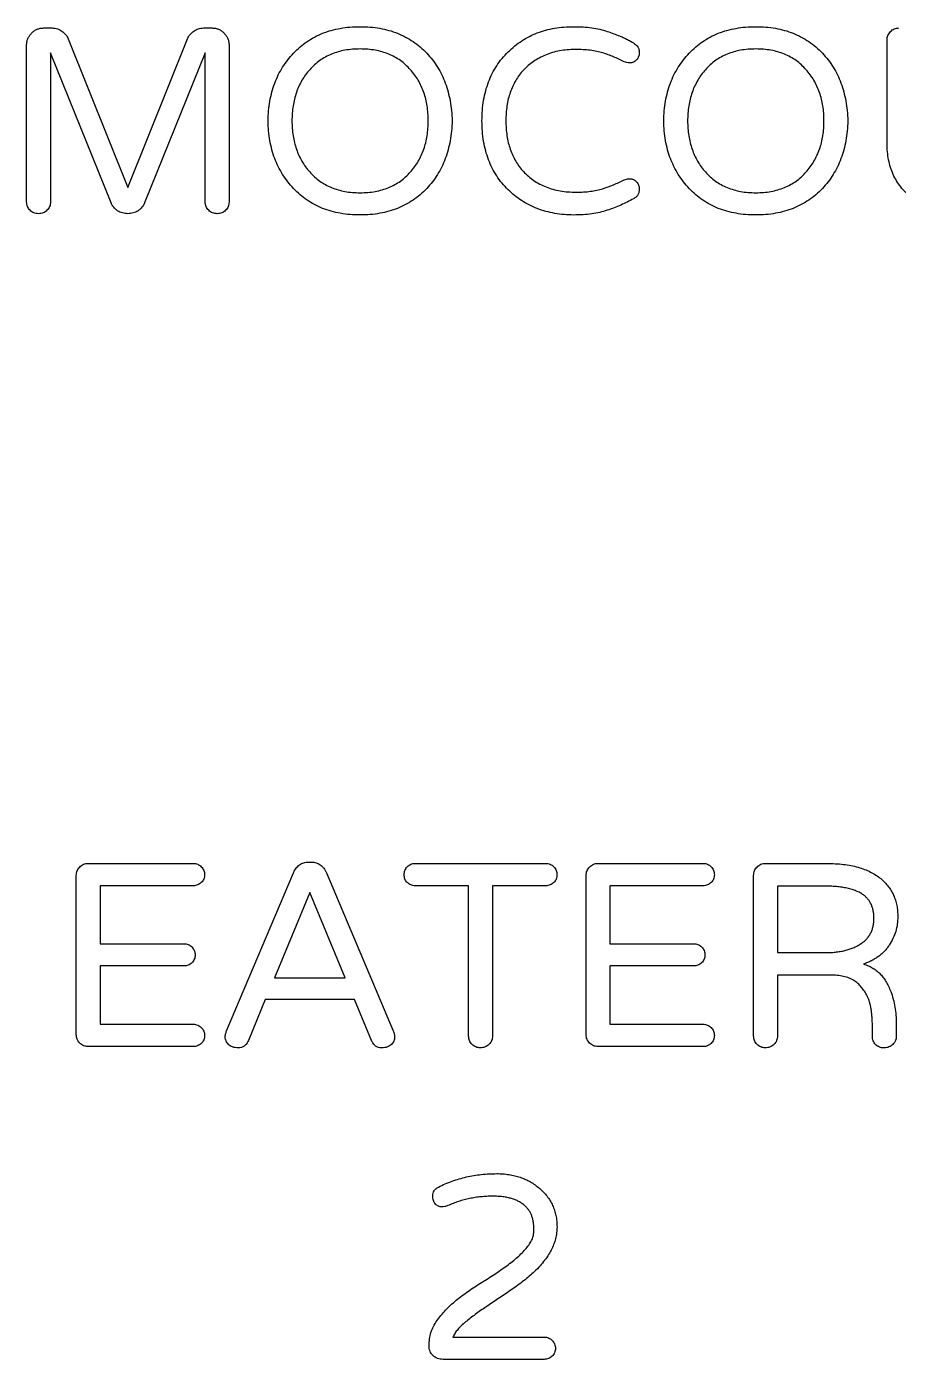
# Model space of a CAD drawing. Header units: millimetres. Extents: x 382 to 1372, y 275 to 1321.
# Drawn here: x 571 to 738.3, y 816.4 to 1072.1 of the extents above; entities that cross this region are included whole.
import ezdxf

# ---------------------------------------------------------------- set-up
doc = ezdxf.new("R2010")
doc.units = ezdxf.units.MM
doc.header["$LTSCALE"] = 5
doc.linetypes.add('SLD-Continue', pattern=[0])

msp = doc.modelspace()

# ---------------------------------------------------------------- linework, layer by layer
at = {"color": 7, "linetype": 'SLD-Continue', "lineweight": 25}
for p, q in [((574.31, 1071.81), (575.97, 1071.81)), ((604.95, 1071.81), (606.61, 1071.81)), ((579.03, 1069.7), (590.45, 1041.22)), ((590.45, 1041.22), (601.88, 1069.7)), ((736.17, 1049.62), (736.17, 1069.49)), ((571.03, 1038.45), (571.03, 1068.49)), ((575.61, 1067.03), (575.61, 1038.45)), ((587.24, 1038.3), (575.61, 1067.03)), ((605.3, 1067.03), (593.68, 1038.3)), ((605.3, 1038.45), (605.3, 1067.03)), ((609.88, 1068.49), (609.88, 1038.45)), ((582.84, 911.56), (603.01, 911.56)), ((625.15, 911.81), (625.65, 911.81)), ((645.6, 911.56), (670.65, 911.56)), ((680.67, 911.56), (700.84, 911.56)), ((712.82, 911.56), (724.54, 911.56)), ((580.57, 878.7), (580.57, 909.25)), ((609.4, 879.46), (622.23, 909.75)), ((628.57, 909.75), (641.4, 879.46)), ((678.4, 878.7), (678.4, 909.25)), ((710.55, 878.45), (710.55, 909.25)), ((585.15, 907.28), (585.15, 896.17)), ((603.01, 907.28), (585.15, 907.28)), ((625.4, 905.97), (618.61, 889.62)), ((632.19, 889.62), (625.4, 905.97)), ((655.86, 907.28), (645.6, 907.28)), ((655.86, 878.45), (655.86, 907.28)), ((660.44, 907.28), (660.44, 878.45)), ((670.65, 907.28), (660.44, 907.28)), ((682.98, 907.28), (682.98, 896.17)), ((700.84, 907.28), (682.98, 907.28)), ((715.13, 907.23), (715.13, 894.45)), ((723.98, 907.23), (715.13, 907.23)), ((585.15, 896.17), (601.2, 896.17)), ((682.98, 896.17), (699.03, 896.17)), ((715.13, 894.45), (724.24, 894.45)), ((585.15, 891.89), (585.15, 880.72)), ((601.2, 891.89), (585.15, 891.89)), ((618.61, 889.62), (632.19, 889.62)), ((682.98, 891.89), (682.98, 880.72)), ((699.03, 891.89), (682.98, 891.89)), ((715.13, 890.13), (715.13, 878.45)), ((725.54, 890.13), (715.13, 890.13)), ((616.84, 885.44), (613.58, 877.6)), ((633.95, 885.44), (616.84, 885.44)), ((637.23, 877.6), (633.95, 885.44)), ((585.15, 880.72), (603.01, 880.72)), ((682.98, 880.72), (700.84, 880.72)), ((733.35, 878.45), (733.35, 879.96)), ((737.92, 880.76), (737.92, 878.45)), ((603.01, 876.44), (582.84, 876.44)), ((700.84, 876.44), (680.67, 876.44)), ((652.84, 820.72), (670.36, 820.72)), ((670.36, 816.44), (650.94, 816.44))]:
    msp.add_line(p, q, dxfattribs=at)
for points, knots in [([(571.03, 1068.49), (571.04, 1068.71), (571.06, 1069.14), (571.25, 1069.76), (571.56, 1070.34), (571.97, 1070.84), (572.47, 1071.27), (573.04, 1071.58), (573.66, 1071.78), (574.09, 1071.8), (574.31, 1071.81)], [0, 0, 0, 0, 0.127022, 0.25023, 0.372867, 0.499772, 0.6274, 0.750704, 0.872978, 1, 1, 1, 1]), ([(575.97, 1071.81), (576.13, 1071.8), (576.46, 1071.79), (576.94, 1071.67), (577.39, 1071.48), (577.81, 1071.21), (578.19, 1070.9), (578.53, 1070.54), (578.82, 1070.14), (578.96, 1069.84), (579.03, 1069.7)], [0, 0, 0, 0, 0.12631, 0.248518, 0.373063, 0.499522, 0.627129, 0.751632, 0.876534, 1, 1, 1, 1]), ([(601.88, 1069.7), (601.95, 1069.84), (602.1, 1070.14), (602.38, 1070.54), (602.72, 1070.89), (603.1, 1071.22), (603.53, 1071.47), (603.98, 1071.67), (604.46, 1071.79), (604.78, 1071.8), (604.95, 1071.81)], [0, 0, 0, 0, 0.123487, 0.248412, 0.372938, 0.500568, 0.628627, 0.751487, 0.875516, 1, 1, 1, 1]), ([(606.61, 1071.81), (606.83, 1071.8), (607.26, 1071.78), (607.87, 1071.58), (608.44, 1071.27), (608.93, 1070.84), (609.36, 1070.34), (609.66, 1069.76), (609.85, 1069.14), (609.87, 1068.71), (609.88, 1068.49)], [0, 0, 0, 0, 0.127066, 0.249381, 0.371494, 0.499165, 0.627006, 0.749685, 0.872934, 1, 1, 1, 1]), ([(622.26, 1066.98), (622.66, 1067.39), (623.46, 1068.2), (624.83, 1069.22), (626.28, 1070.11), (627.84, 1070.83), (629.49, 1071.39), (631.25, 1071.77), (633.11, 1072.02), (634.38, 1072.05), (635.03, 1072.06)], [0, 0, 0, 0, 0.1218322, 0.2414401, 0.360492, 0.4812702, 0.6038758, 0.7303706, 0.8620767, 1, 1, 1, 1]), ([(635.03, 1072.06), (635.68, 1072.05), (636.94, 1072.02), (638.79, 1071.77), (640.55, 1071.39), (642.2, 1070.83), (643.76, 1070.11), (645.22, 1069.23), (646.59, 1068.2), (647.4, 1067.39), (647.81, 1066.98)], [0, 0, 0, 0, 0.136888, 0.268077, 0.394565, 0.517163, 0.637935, 0.75742, 0.87743, 1, 1, 1, 1]), ([(663.45, 1067.23), (663.86, 1067.62), (664.68, 1068.39), (666.05, 1069.37), (667.5, 1070.21), (669.04, 1070.88), (670.66, 1071.42), (672.37, 1071.79), (674.17, 1072.03), (675.4, 1072.05), (676.03, 1072.06)], [0, 0, 0, 0, 0.122918, 0.243803, 0.363976, 0.484779, 0.607698, 0.73378, 0.864195, 1, 1, 1, 1]), ([(676.03, 1072.06), (676.63, 1072.05), (677.78, 1072.03), (679.46, 1071.86), (681.01, 1071.59), (682.41, 1071.18), (683.66, 1070.73), (684.77, 1070.31), (685.73, 1069.91), (686.53, 1069.5), (687.18, 1069.13), (687.68, 1068.8), (688.06, 1068.52), (688.36, 1068.16), (688.57, 1067.65), (688.62, 1067.11), (688.58, 1066.65), (688.48, 1066.3), (688.31, 1065.98), (688.08, 1065.69), (687.81, 1065.43), (687.5, 1065.26), (687.17, 1065.14), (686.72, 1065.11), (686.21, 1065.14), (685.85, 1065.26), (685.69, 1065.32)], [0, 0, 0, 0, 0.097727, 0.18874, 0.273981, 0.353341, 0.426255, 0.491101, 0.547439, 0.59572, 0.636283, 0.669077, 0.694398, 0.712929, 0.744811, 0.781407, 0.800884, 0.819787, 0.839421, 0.859988, 0.880418, 0.899204, 0.917962, 0.937046, 0.97235, 1, 1, 1, 1]), ([(698.19, 1066.98), (698.6, 1067.39), (699.4, 1068.2), (700.76, 1069.22), (702.21, 1070.11), (703.77, 1070.83), (705.43, 1071.39), (707.19, 1071.77), (709.04, 1072.02), (710.31, 1072.05), (710.97, 1072.06)], [0, 0, 0, 0, 0.1218322, 0.2414401, 0.360492, 0.4812702, 0.6038758, 0.7303706, 0.8620767, 1, 1, 1, 1]), ([(710.97, 1072.06), (711.61, 1072.05), (712.88, 1072.02), (714.73, 1071.77), (716.48, 1071.39), (718.14, 1070.83), (719.69, 1070.11), (721.15, 1069.23), (722.52, 1068.2), (723.34, 1067.39), (723.75, 1066.98)], [0, 0, 0, 0, 0.136888, 0.268077, 0.394565, 0.517163, 0.637935, 0.75742, 0.87743, 1, 1, 1, 1]), ([(736.17, 1069.49), (736.17, 1069.65), (736.19, 1069.95), (736.32, 1070.39), (736.53, 1070.79), (736.81, 1071.14), (737.15, 1071.44), (737.54, 1071.66), (737.97, 1071.78), (738.28, 1071.8), (738.43, 1071.81)], [0, 0, 0, 0, 0.129974, 0.252182, 0.375174, 0.501802, 0.629443, 0.749831, 0.872039, 1, 1, 1, 1]), ([(617.37, 1054), (617.4, 1054.65), (617.44, 1055.92), (617.68, 1057.78), (618.08, 1059.54), (618.62, 1061.22), (619.3, 1062.81), (620.14, 1064.3), (621.11, 1065.71), (621.87, 1066.56), (622.26, 1066.98)], [0, 0, 0, 0, 0.136932, 0.268111, 0.395099, 0.518353, 0.639468, 0.759154, 0.879067, 1, 1, 1, 1]), ([(635.03, 1067.78), (634.53, 1067.77), (633.56, 1067.74), (632.14, 1067.56), (630.8, 1067.25), (629.55, 1066.82), (628.37, 1066.26), (627.28, 1065.57), (626.27, 1064.76), (625.67, 1064.13), (625.37, 1063.81)], [0, 0, 0, 0, 0.138558, 0.270637, 0.397572, 0.519718, 0.640225, 0.759184, 0.878245, 1, 1, 1, 1]), ([(644.69, 1063.81), (644.39, 1064.13), (643.8, 1064.76), (642.78, 1065.57), (641.69, 1066.26), (640.52, 1066.82), (639.26, 1067.25), (637.92, 1067.56), (636.5, 1067.74), (635.53, 1067.77), (635.03, 1067.78)], [0, 0, 0, 0, 0.121271, 0.240847, 0.359797, 0.479686, 0.60246, 0.729384, 0.861454, 1, 1, 1, 1]), ([(647.81, 1066.98), (648.19, 1066.56), (648.93, 1065.71), (649.9, 1064.32), (650.72, 1062.83), (651.4, 1061.24), (651.94, 1059.56), (652.34, 1057.79), (652.61, 1055.93), (652.66, 1054.65), (652.69, 1054)], [0, 0, 0, 0, 0.119707, 0.238354, 0.357951, 0.478556, 0.602463, 0.729736, 0.862314, 1, 1, 1, 1]), ([(658.42, 1054), (658.43, 1054.67), (658.46, 1055.99), (658.7, 1057.92), (659.09, 1059.74), (659.65, 1061.46), (660.35, 1063.07), (661.22, 1064.57), (662.24, 1065.98), (663.04, 1066.81), (663.45, 1067.23)], [0, 0, 0, 0, 0.139156, 0.272166, 0.399603, 0.522661, 0.642919, 0.761909, 0.880356, 1, 1, 1, 1]), ([(685.69, 1065.32), (685.35, 1065.49), (684.68, 1065.83), (683.66, 1066.28), (682.62, 1066.69), (681.55, 1067.05), (680.41, 1067.33), (679.15, 1067.55), (677.77, 1067.65), (676.29, 1067.7), (674.79, 1067.64), (673.32, 1067.45), (671.93, 1067.11), (670.62, 1066.65), (669.4, 1066.08), (668.29, 1065.39), (667.26, 1064.61), (666.66, 1064.01), (666.37, 1063.71)], [0, 0, 0, 0, 0.054306, 0.108349, 0.161638, 0.215088, 0.270681, 0.331376, 0.398101, 0.47057, 0.544475, 0.615099, 0.683509, 0.750246, 0.814896, 0.877735, 0.93912, 1, 1, 1, 1]), ([(693.31, 1054), (693.33, 1054.65), (693.38, 1055.92), (693.62, 1057.78), (694.01, 1059.54), (694.55, 1061.22), (695.23, 1062.81), (696.07, 1064.3), (697.04, 1065.71), (697.81, 1066.56), (698.19, 1066.98)], [0, 0, 0, 0, 0.136932, 0.268111, 0.395099, 0.518353, 0.639468, 0.759154, 0.879067, 1, 1, 1, 1]), ([(710.97, 1067.78), (710.47, 1067.77), (709.49, 1067.74), (708.07, 1067.56), (706.74, 1067.25), (705.48, 1066.82), (704.3, 1066.26), (703.21, 1065.57), (702.2, 1064.76), (701.61, 1064.13), (701.31, 1063.81)], [0, 0, 0, 0, 0.138558, 0.270637, 0.397572, 0.519718, 0.640225, 0.759184, 0.878245, 1, 1, 1, 1]), ([(720.62, 1063.81), (720.33, 1064.13), (719.73, 1064.76), (718.72, 1065.57), (717.63, 1066.26), (716.45, 1066.82), (715.19, 1067.25), (713.86, 1067.56), (712.44, 1067.74), (711.46, 1067.77), (710.97, 1067.78)], [0, 0, 0, 0, 0.121271, 0.240847, 0.359797, 0.479686, 0.60246, 0.729384, 0.861454, 1, 1, 1, 1]), ([(723.75, 1066.98), (724.12, 1066.56), (724.87, 1065.71), (725.83, 1064.32), (726.66, 1062.83), (727.34, 1061.24), (727.87, 1059.56), (728.27, 1057.79), (728.54, 1055.93), (728.6, 1054.65), (728.62, 1054)], [0, 0, 0, 0, 0.119707, 0.238354, 0.357951, 0.478556, 0.602463, 0.729736, 0.862314, 1, 1, 1, 1]), ([(625.37, 1063.81), (625.1, 1063.48), (624.55, 1062.84), (623.85, 1061.78), (623.27, 1060.64), (622.78, 1059.44), (622.41, 1058.18), (622.14, 1056.84), (621.98, 1055.44), (621.96, 1054.49), (621.95, 1054)], [0, 0, 0, 0, 0.11974, 0.238784, 0.358189, 0.478571, 0.602889, 0.730027, 0.862321, 1, 1, 1, 1]), ([(648.11, 1054), (648.1, 1054.49), (648.08, 1055.44), (647.92, 1056.84), (647.65, 1058.18), (647.29, 1059.45), (646.79, 1060.64), (646.21, 1061.78), (645.51, 1062.84), (644.96, 1063.48), (644.69, 1063.81)], [0, 0, 0, 0, 0.13767, 0.269956, 0.397085, 0.521201, 0.641834, 0.761231, 0.880267, 1, 1, 1, 1]), ([(666.37, 1063.71), (666.09, 1063.4), (665.55, 1062.77), (664.87, 1061.74), (664.29, 1060.62), (663.82, 1059.44), (663.45, 1058.19), (663.19, 1056.85), (663.02, 1055.45), (663.01, 1054.49), (663, 1054)], [0, 0, 0, 0, 0.117845, 0.23503, 0.353488, 0.473553, 0.597611, 0.725905, 0.860231, 1, 1, 1, 1]), ([(701.31, 1063.81), (701.03, 1063.48), (700.49, 1062.84), (699.79, 1061.78), (699.21, 1060.64), (698.72, 1059.44), (698.34, 1058.18), (698.07, 1056.84), (697.91, 1055.44), (697.89, 1054.49), (697.88, 1054)], [0, 0, 0, 0, 0.11974, 0.238784, 0.358189, 0.478571, 0.602889, 0.730027, 0.862321, 1, 1, 1, 1]), ([(724.05, 1054), (724.04, 1054.49), (724.02, 1055.44), (723.86, 1056.84), (723.58, 1058.18), (723.22, 1059.45), (722.72, 1060.64), (722.15, 1061.78), (721.44, 1062.84), (720.9, 1063.48), (720.62, 1063.81)], [0, 0, 0, 0, 0.13767, 0.269956, 0.397085, 0.521201, 0.641834, 0.761231, 0.880267, 1, 1, 1, 1]), ([(622.26, 1041.02), (621.87, 1041.45), (621.11, 1042.3), (620.14, 1043.71), (619.3, 1045.2), (618.61, 1046.78), (618.08, 1048.45), (617.68, 1050.22), (617.44, 1052.08), (617.4, 1053.35), (617.37, 1054)], [0, 0, 0, 0, 0.12099, 0.24096, 0.360701, 0.481404, 0.604715, 0.731763, 0.863004, 1, 1, 1, 1]), ([(621.95, 1054), (621.96, 1053.51), (621.98, 1052.55), (622.14, 1051.15), (622.41, 1049.82), (622.79, 1048.56), (623.27, 1047.36), (623.86, 1046.23), (624.55, 1045.16), (625.1, 1044.51), (625.37, 1044.19)], [0, 0, 0, 0, 0.137688, 0.269311, 0.397128, 0.520798, 0.641824, 0.760629, 0.880252, 1, 1, 1, 1]), ([(644.69, 1044.19), (644.96, 1044.51), (645.51, 1045.16), (646.21, 1046.23), (646.79, 1047.36), (647.28, 1048.55), (647.65, 1049.82), (647.92, 1051.15), (648.08, 1052.55), (648.1, 1053.51), (648.11, 1054)], [0, 0, 0, 0, 0.119741, 0.239356, 0.358154, 0.479429, 0.602897, 0.730706, 0.86232, 1, 1, 1, 1]), ([(652.69, 1054), (652.66, 1053.35), (652.61, 1052.07), (652.34, 1050.2), (651.94, 1048.43), (651.4, 1046.76), (650.73, 1045.17), (649.89, 1043.69), (648.94, 1042.28), (648.19, 1041.44), (647.81, 1041.02)], [0, 0, 0, 0, 0.137746, 0.270382, 0.397709, 0.521183, 0.642311, 0.761512, 0.880632, 1, 1, 1, 1]), ([(663.45, 1040.76), (663.04, 1041.19), (662.24, 1042.02), (661.23, 1043.43), (660.35, 1044.93), (659.65, 1046.55), (659.09, 1048.26), (658.7, 1050.08), (658.46, 1052), (658.43, 1053.32), (658.42, 1054)], [0, 0, 0, 0, 0.120025, 0.238484, 0.357054, 0.477782, 0.600852, 0.728302, 0.86083, 1, 1, 1, 1]), ([(663, 1054), (663.01, 1053.51), (663.02, 1052.55), (663.19, 1051.15), (663.44, 1049.81), (663.82, 1048.56), (664.29, 1047.37), (664.87, 1046.27), (665.55, 1045.22), (666.09, 1044.6), (666.37, 1044.29)], [0, 0, 0, 0, 0.139781, 0.273431, 0.401735, 0.525804, 0.64652, 0.764375, 0.882145, 1, 1, 1, 1]), ([(698.19, 1041.02), (697.81, 1041.45), (697.04, 1042.3), (696.07, 1043.71), (695.24, 1045.2), (694.55, 1046.78), (694.01, 1048.45), (693.62, 1050.22), (693.38, 1052.08), (693.33, 1053.35), (693.31, 1054)], [0, 0, 0, 0, 0.12099, 0.24096, 0.360701, 0.481404, 0.604715, 0.731763, 0.863004, 1, 1, 1, 1]), ([(697.88, 1054), (697.89, 1053.51), (697.91, 1052.55), (698.08, 1051.15), (698.34, 1049.82), (698.72, 1048.56), (699.2, 1047.36), (699.79, 1046.23), (700.48, 1045.16), (701.03, 1044.51), (701.31, 1044.19)], [0, 0, 0, 0, 0.137688, 0.269311, 0.397128, 0.520798, 0.641824, 0.760629, 0.880252, 1, 1, 1, 1]), ([(720.62, 1044.19), (720.9, 1044.51), (721.45, 1045.16), (722.14, 1046.23), (722.73, 1047.36), (723.22, 1048.55), (723.59, 1049.82), (723.86, 1051.15), (724.02, 1052.55), (724.04, 1053.51), (724.05, 1054)], [0, 0, 0, 0, 0.119741, 0.239356, 0.358154, 0.479429, 0.602897, 0.730706, 0.86232, 1, 1, 1, 1]), ([(728.62, 1054), (728.6, 1053.35), (728.54, 1052.07), (728.27, 1050.2), (727.88, 1048.43), (727.33, 1046.76), (726.66, 1045.17), (725.83, 1043.69), (724.87, 1042.28), (724.12, 1041.44), (723.75, 1041.02)], [0, 0, 0, 0, 0.137746, 0.270382, 0.397709, 0.521183, 0.642311, 0.761512, 0.880632, 1, 1, 1, 1]), ([(740.85, 1039.26), (740.47, 1039.58), (739.73, 1040.21), (738.78, 1041.3), (737.97, 1042.46), (737.31, 1043.73), (736.79, 1045.08), (736.43, 1046.52), (736.2, 1048.04), (736.18, 1049.09), (736.17, 1049.62)], [0, 0, 0, 0, 0.125506, 0.246701, 0.366968, 0.486858, 0.608662, 0.733588, 0.863988, 1, 1, 1, 1]), ([(625.37, 1044.19), (625.67, 1043.87), (626.27, 1043.24), (627.28, 1042.43), (628.37, 1041.73), (629.55, 1041.19), (630.8, 1040.74), (632.14, 1040.43), (633.56, 1040.25), (634.53, 1040.22), (635.03, 1040.21)], [0, 0, 0, 0, 0.121763, 0.240832, 0.3598, 0.480025, 0.602401, 0.729344, 0.861433, 1, 1, 1, 1]), ([(635.03, 1040.21), (635.53, 1040.22), (636.5, 1040.25), (637.92, 1040.43), (639.26, 1040.75), (640.52, 1041.18), (641.69, 1041.74), (642.78, 1042.43), (643.8, 1043.23), (644.39, 1043.87), (644.69, 1044.19)], [0, 0, 0, 0, 0.138556, 0.270635, 0.397568, 0.520572, 0.640178, 0.759136, 0.878721, 1, 1, 1, 1]), ([(666.37, 1044.29), (666.68, 1043.97), (667.3, 1043.34), (668.36, 1042.53), (669.5, 1041.84), (670.74, 1041.29), (672.05, 1040.84), (673.45, 1040.53), (674.94, 1040.35), (675.96, 1040.33), (676.48, 1040.31)], [0, 0, 0, 0, 0.119592, 0.237848, 0.35631, 0.476241, 0.599032, 0.727006, 0.860038, 1, 1, 1, 1]), ([(701.31, 1044.19), (701.61, 1043.87), (702.2, 1043.24), (703.21, 1042.43), (704.3, 1041.73), (705.48, 1041.19), (706.74, 1040.74), (708.07, 1040.43), (709.49, 1040.25), (710.47, 1040.22), (710.97, 1040.21)], [0, 0, 0, 0, 0.121763, 0.240832, 0.3598, 0.480025, 0.602401, 0.729344, 0.861433, 1, 1, 1, 1]), ([(710.97, 1040.21), (711.46, 1040.22), (712.44, 1040.25), (713.86, 1040.43), (715.19, 1040.75), (716.45, 1041.18), (717.63, 1041.74), (718.72, 1042.43), (719.73, 1043.23), (720.33, 1043.87), (720.62, 1044.19)], [0, 0, 0, 0, 0.138556, 0.270635, 0.397568, 0.520572, 0.640178, 0.759136, 0.878721, 1, 1, 1, 1]), ([(635.03, 1035.94), (634.38, 1035.95), (633.11, 1035.98), (631.25, 1036.23), (629.49, 1036.61), (627.84, 1037.18), (626.28, 1037.89), (624.83, 1038.78), (623.46, 1039.8), (622.66, 1040.61), (622.26, 1041.02)], [0, 0, 0, 0, 0.13793, 0.269643, 0.396144, 0.518921, 0.63949, 0.758548, 0.878162, 1, 1, 1, 1]), ([(647.81, 1041.02), (647.4, 1040.61), (646.59, 1039.8), (645.22, 1038.78), (643.76, 1037.89), (642.2, 1037.18), (640.55, 1036.61), (638.79, 1036.23), (636.94, 1035.98), (635.68, 1035.95), (635.03, 1035.94)], [0, 0, 0, 0, 0.122576, 0.242593, 0.362084, 0.482646, 0.605415, 0.731909, 0.863105, 1, 1, 1, 1]), ([(687.5, 1039.05), (687.1, 1038.84), (686.3, 1038.41), (685.05, 1037.84), (683.76, 1037.31), (682.43, 1036.82), (681, 1036.42), (679.45, 1036.13), (677.77, 1035.98), (675.99, 1035.91), (674.18, 1035.99), (672.39, 1036.21), (670.68, 1036.6), (669.03, 1037.14), (667.47, 1037.83), (666.01, 1038.66), (664.66, 1039.63), (663.85, 1040.39), (663.45, 1040.76)], [0, 0, 0, 0, 0.052381, 0.10541, 0.15931, 0.213811, 0.270501, 0.330907, 0.396259, 0.466112, 0.537403, 0.606645, 0.674464, 0.74141, 0.807324, 0.871887, 0.935802, 1, 1, 1, 1]), ([(676.48, 1040.31), (676.96, 1040.32), (677.88, 1040.34), (679.21, 1040.46), (680.43, 1040.66), (681.91, 1041.05), (683.67, 1041.69), (685.01, 1042.35), (685.69, 1042.68)], [0, 0, 0, 0, 0.149252, 0.287675, 0.415905, 0.534739, 0.765905, 1, 1, 1, 1]), ([(685.69, 1042.68), (685.85, 1042.74), (686.21, 1042.87), (686.72, 1042.9), (687.17, 1042.86), (687.5, 1042.75), (687.81, 1042.56), (688.08, 1042.31), (688.31, 1042.01), (688.49, 1041.69), (688.58, 1041.33), (688.6, 1041.09), (688.6, 1040.97)], [0, 0, 0, 0, 0.12617, 0.286591, 0.373311, 0.458547, 0.544837, 0.637671, 0.731129, 0.820345, 0.909705, 1, 1, 1, 1]), ([(688.6, 1040.97), (688.6, 1040.75), (688.58, 1040.35), (688.35, 1039.8), (688, 1039.34), (687.67, 1039.15), (687.5, 1039.05)], [0, 0, 0, 0, 0.272282, 0.513921, 0.748746, 1, 1, 1, 1]), ([(710.97, 1035.94), (710.31, 1035.95), (709.04, 1035.98), (707.19, 1036.23), (705.43, 1036.61), (703.77, 1037.18), (702.21, 1037.89), (700.77, 1038.78), (699.4, 1039.8), (698.6, 1040.61), (698.19, 1041.02)], [0, 0, 0, 0, 0.13793, 0.269643, 0.396144, 0.518921, 0.63949, 0.758548, 0.878162, 1, 1, 1, 1]), ([(723.75, 1041.02), (723.34, 1040.61), (722.52, 1039.8), (721.15, 1038.78), (719.7, 1037.89), (718.14, 1037.18), (716.48, 1036.61), (714.73, 1036.23), (712.88, 1035.98), (711.61, 1035.95), (710.97, 1035.94)], [0, 0, 0, 0, 0.1225758, 0.2425925, 0.3620837, 0.4826456, 0.6054154, 0.7319095, 0.8631049, 1, 1, 1, 1]), ([(573.3, 1036.19), (573.15, 1036.19), (572.85, 1036.21), (572.42, 1036.34), (572.03, 1036.55), (571.68, 1036.83), (571.4, 1037.18), (571.19, 1037.57), (571.06, 1038), (571.04, 1038.3), (571.03, 1038.45)], [0, 0, 0, 0, 0.129115, 0.252426, 0.37472, 0.5009, 0.62708, 0.747574, 0.870885, 1, 1, 1, 1]), ([(575.61, 1038.45), (575.6, 1038.3), (575.59, 1038), (575.46, 1037.56), (575.24, 1037.18), (574.95, 1036.83), (574.59, 1036.55), (574.2, 1036.34), (573.76, 1036.21), (573.46, 1036.19), (573.3, 1036.19)], [0, 0, 0, 0, 0.1282, 0.250636, 0.371249, 0.499128, 0.625992, 0.747419, 0.8718, 1, 1, 1, 1]), ([(590.45, 1036.19), (590.27, 1036.19), (589.92, 1036.2), (589.41, 1036.32), (588.92, 1036.49), (588.48, 1036.75), (588.08, 1037.06), (587.75, 1037.44), (587.44, 1037.84), (587.31, 1038.15), (587.24, 1038.3)], [0, 0, 0, 0, 0.131944, 0.257559, 0.382493, 0.507604, 0.631801, 0.752666, 0.875092, 1, 1, 1, 1]), ([(593.68, 1038.3), (593.61, 1038.15), (593.47, 1037.84), (593.17, 1037.43), (592.83, 1037.06), (592.42, 1036.75), (591.98, 1036.49), (591.5, 1036.32), (590.99, 1036.21), (590.63, 1036.19), (590.45, 1036.19)], [0, 0, 0, 0, 0.124749, 0.247018, 0.368939, 0.492977, 0.617927, 0.741033, 0.868225, 1, 1, 1, 1]), ([(607.61, 1036.19), (607.46, 1036.19), (607.16, 1036.21), (606.72, 1036.34), (606.32, 1036.55), (605.97, 1036.83), (605.67, 1037.18), (605.45, 1037.56), (605.33, 1038), (605.31, 1038.3), (605.3, 1038.45)], [0, 0, 0, 0, 0.1282189, 0.2506737, 0.3739136, 0.500797, 0.6286953, 0.7493263, 0.8717811, 1, 1, 1, 1]), ([(609.88, 1038.45), (609.87, 1038.3), (609.85, 1038), (609.74, 1037.56), (609.52, 1037.18), (609.24, 1036.83), (608.89, 1036.55), (608.5, 1036.34), (608.07, 1036.21), (607.76, 1036.19), (607.61, 1036.19)], [0, 0, 0, 0, 0.12904, 0.251721, 0.373125, 0.499232, 0.625339, 0.745763, 0.87096, 1, 1, 1, 1]), ([(580.57, 909.25), (580.58, 909.4), (580.6, 909.7), (580.73, 910.14), (580.94, 910.53), (581.22, 910.89), (581.57, 911.18), (581.96, 911.41), (582.39, 911.54), (582.69, 911.55), (582.84, 911.56)], [0, 0, 0, 0, 0.127847, 0.251886, 0.372979, 0.499494, 0.627022, 0.750054, 0.872153, 1, 1, 1, 1]), ([(603.01, 911.56), (603.16, 911.56), (603.45, 911.55), (603.86, 911.41), (604.24, 911.22), (604.56, 910.94), (604.84, 910.61), (605.04, 910.24), (605.16, 909.83), (605.17, 909.54), (605.18, 909.39)], [0, 0, 0, 0, 0.1285199, 0.2514031, 0.3745826, 0.5003067, 0.6260308, 0.7492103, 0.8714801, 1, 1, 1, 1]), ([(622.23, 909.75), (622.31, 909.91), (622.45, 910.23), (622.74, 910.65), (623.06, 911), (623.4, 911.3), (623.79, 911.53), (624.21, 911.69), (624.67, 911.8), (624.99, 911.81), (625.15, 911.81)], [0, 0, 0, 0, 0.141084, 0.274717, 0.397931, 0.515931, 0.633327, 0.750144, 0.87167, 1, 1, 1, 1]), ([(625.65, 911.81), (625.82, 911.81), (626.13, 911.8), (626.59, 911.69), (627.01, 911.53), (627.4, 911.3), (627.74, 911.01), (628.06, 910.65), (628.34, 910.22), (628.49, 909.91), (628.57, 909.75)], [0, 0, 0, 0, 0.128378, 0.24995, 0.366811, 0.482604, 0.602112, 0.725372, 0.857997, 1, 1, 1, 1]), ([(643.49, 909.39), (643.49, 909.54), (643.5, 909.83), (643.63, 910.23), (643.82, 910.61), (644.08, 910.94), (644.4, 911.22), (644.77, 911.42), (645.17, 911.55), (645.45, 911.56), (645.6, 911.56)], [0, 0, 0, 0, 0.129976, 0.253631, 0.377211, 0.501617, 0.627124, 0.7479, 0.872175, 1, 1, 1, 1]), ([(670.65, 911.56), (670.8, 911.56), (671.08, 911.55), (671.49, 911.41), (671.87, 911.22), (672.19, 910.94), (672.48, 910.61), (672.67, 910.24), (672.8, 909.83), (672.81, 909.54), (672.81, 909.39)], [0, 0, 0, 0, 0.1285199, 0.2514031, 0.3745826, 0.5003067, 0.6260308, 0.7492103, 0.8714801, 1, 1, 1, 1]), ([(678.4, 909.25), (678.41, 909.4), (678.43, 909.7), (678.56, 910.14), (678.77, 910.53), (679.05, 910.89), (679.4, 911.18), (679.79, 911.41), (680.22, 911.54), (680.52, 911.55), (680.67, 911.56)], [0, 0, 0, 0, 0.127847, 0.2518864, 0.372979, 0.4994943, 0.6270217, 0.7500535, 0.872153, 1, 1, 1, 1]), ([(700.84, 911.56), (700.99, 911.56), (701.28, 911.55), (701.69, 911.41), (702.07, 911.22), (702.39, 910.94), (702.67, 910.61), (702.87, 910.24), (702.99, 909.83), (703, 909.54), (703.01, 909.39)], [0, 0, 0, 0, 0.12852, 0.251403, 0.374583, 0.500307, 0.626031, 0.74921, 0.87148, 1, 1, 1, 1]), ([(710.55, 909.25), (710.56, 909.4), (710.57, 909.7), (710.7, 910.14), (710.91, 910.53), (711.19, 910.89), (711.54, 911.18), (711.93, 911.41), (712.36, 911.54), (712.66, 911.55), (712.82, 911.56)], [0, 0, 0, 0, 0.127847, 0.251886, 0.372979, 0.499494, 0.627022, 0.750054, 0.872153, 1, 1, 1, 1]), ([(724.54, 911.56), (725.1, 911.55), (726.18, 911.54), (727.75, 911.4), (729.21, 911.18), (730.57, 910.86), (731.82, 910.45), (732.97, 909.94), (734.03, 909.36), (734.65, 908.88), (734.95, 908.64)], [0, 0, 0, 0, 0.151838, 0.294279, 0.427843, 0.55398, 0.673561, 0.786736, 0.895196, 1, 1, 1, 1]), ([(605.18, 909.39), (605.17, 909.25), (605.16, 908.97), (605.04, 908.56), (604.84, 908.19), (604.56, 907.88), (604.23, 907.61), (603.86, 907.42), (603.45, 907.3), (603.16, 907.29), (603.01, 907.28)], [0, 0, 0, 0, 0.127904, 0.251636, 0.372487, 0.498072, 0.622555, 0.746212, 0.869943, 1, 1, 1, 1]), ([(645.6, 907.28), (645.45, 907.29), (645.17, 907.3), (644.77, 907.42), (644.4, 907.61), (644.08, 907.88), (643.82, 908.2), (643.62, 908.56), (643.5, 908.97), (643.49, 909.25), (643.49, 909.39)], [0, 0, 0, 0, 0.129388, 0.254556, 0.37577, 0.5, 0.62423, 0.745444, 0.870612, 1, 1, 1, 1]), ([(672.81, 909.39), (672.81, 909.25), (672.79, 908.97), (672.68, 908.56), (672.47, 908.19), (672.2, 907.88), (671.87, 907.61), (671.49, 907.42), (671.08, 907.3), (670.8, 907.29), (670.65, 907.28)], [0, 0, 0, 0, 0.127904, 0.251636, 0.372487, 0.498072, 0.622555, 0.746212, 0.869943, 1, 1, 1, 1]), ([(703.01, 909.39), (703, 909.25), (702.99, 908.97), (702.87, 908.56), (702.67, 908.19), (702.39, 907.88), (702.06, 907.61), (701.69, 907.42), (701.28, 907.3), (700.99, 907.29), (700.84, 907.28)], [0, 0, 0, 0, 0.127904, 0.251636, 0.372487, 0.498072, 0.622555, 0.746212, 0.869943, 1, 1, 1, 1]), ([(734.95, 908.64), (735.21, 908.41), (735.73, 907.95), (736.39, 907.16), (736.97, 906.33), (737.42, 905.44), (737.79, 904.49), (738.04, 903.49), (738.19, 902.43), (738.21, 901.71), (738.22, 901.34)], [0, 0, 0, 0, 0.126976, 0.249897, 0.371434, 0.492246, 0.613662, 0.738076, 0.866118, 1, 1, 1, 1]), ([(731.63, 905.52), (731.42, 905.66), (730.98, 905.95), (730.24, 906.29), (729.41, 906.58), (728.49, 906.82), (727.49, 907.01), (726.4, 907.13), (725.22, 907.21), (724.41, 907.23), (723.98, 907.23)], [0, 0, 0, 0, 0.095764, 0.19812, 0.307841, 0.427061, 0.554698, 0.692982, 0.840692, 1, 1, 1, 1]), ([(733.64, 900.99), (733.64, 901.24), (733.63, 901.71), (733.53, 902.4), (733.37, 903.04), (733.16, 903.64), (732.87, 904.18), (732.53, 904.68), (732.11, 905.14), (731.8, 905.39), (731.63, 905.52)], [0, 0, 0, 0, 0.142921, 0.277097, 0.403983, 0.526115, 0.645642, 0.762522, 0.879607, 1, 1, 1, 1]), ([(724.24, 894.45), (724.58, 894.46), (725.25, 894.47), (726.24, 894.54), (727.17, 894.67), (728.05, 894.85), (728.87, 895.08), (729.65, 895.37), (730.38, 895.71), (731.05, 896.09), (731.66, 896.54), (732.2, 897.02), (732.64, 897.57), (733.01, 898.16), (733.3, 898.8), (733.5, 899.49), (733.62, 900.22), (733.63, 900.73), (733.64, 900.99)], [0, 0, 0, 0, 0.0801913, 0.1560451, 0.2290124, 0.2982073, 0.3650479, 0.4288068, 0.4911812, 0.551117, 0.6092636, 0.6651979, 0.7193343, 0.7725895, 0.8264101, 0.8817774, 0.9395033, 1, 1, 1, 1]), ([(738.22, 901.34), (738.2, 900.86), (738.17, 899.91), (737.84, 898.51), (737.32, 897.17), (736.73, 896.1), (736.16, 895.3), (735.67, 894.73), (735.13, 894.21), (734.53, 893.72), (733.88, 893.29), (733.19, 892.88), (732.43, 892.54), (731.9, 892.34), (731.63, 892.24)], [0, 0, 0, 0, 0.119505, 0.236658, 0.355997, 0.477891, 0.540354, 0.60172, 0.66463, 0.727853, 0.792802, 0.859225, 0.928534, 1, 1, 1, 1]), ([(601.2, 896.17), (601.35, 896.16), (601.64, 896.15), (602.04, 896.02), (602.42, 895.82), (602.74, 895.54), (603.03, 895.22), (603.22, 894.84), (603.36, 894.43), (603.37, 894.14), (603.37, 894)], [0, 0, 0, 0, 0.128441, 0.251249, 0.374353, 0.5, 0.625647, 0.748751, 0.871559, 1, 1, 1, 1]), ([(699.03, 896.17), (699.18, 896.16), (699.47, 896.15), (699.87, 896.02), (700.25, 895.82), (700.57, 895.54), (700.86, 895.22), (701.05, 894.84), (701.19, 894.43), (701.2, 894.14), (701.2, 894)], [0, 0, 0, 0, 0.128441, 0.251249, 0.374353, 0.5, 0.625647, 0.748751, 0.871559, 1, 1, 1, 1]), ([(603.37, 894), (603.37, 893.85), (603.35, 893.57), (603.22, 893.17), (603.02, 892.8), (602.75, 892.48), (602.42, 892.22), (602.04, 892.03), (601.63, 891.9), (601.35, 891.89), (601.2, 891.89)], [0, 0, 0, 0, 0.1278247, 0.2521, 0.3728761, 0.4983829, 0.6227894, 0.7463691, 0.8700241, 1, 1, 1, 1]), ([(701.2, 894), (701.2, 893.85), (701.18, 893.57), (701.05, 893.17), (700.85, 892.8), (700.58, 892.48), (700.25, 892.22), (699.87, 892.03), (699.46, 891.9), (699.18, 891.89), (699.03, 891.89)], [0, 0, 0, 0, 0.127825, 0.2521, 0.372876, 0.498383, 0.622789, 0.746369, 0.870024, 1, 1, 1, 1]), ([(731.63, 892.24), (731.93, 892.15), (732.51, 891.97), (733.33, 891.57), (734.08, 891.07), (734.77, 890.46), (735.39, 889.75), (735.95, 888.93), (736.45, 888.02), (736.72, 887.35), (736.86, 887.01)], [0, 0, 0, 0, 0.119621, 0.236355, 0.353074, 0.471663, 0.593631, 0.721387, 0.855957, 1, 1, 1, 1]), ([(733.35, 879.96), (733.34, 880.29), (733.34, 880.93), (733.29, 881.84), (733.22, 882.69), (733.13, 883.48), (733, 884.19), (732.85, 884.84), (732.66, 885.42), (732.38, 886.1), (731.96, 886.86), (731.39, 887.67), (730.73, 888.39), (730.1, 888.9), (729.56, 889.27), (729.1, 889.49), (728.61, 889.69), (728.07, 889.85), (727.5, 889.97), (726.88, 890.06), (726.23, 890.12), (725.78, 890.12), (725.54, 890.13)], [0, 0, 0, 0, 0.066873, 0.129351, 0.187513, 0.241391, 0.290743, 0.335553, 0.377217, 0.414746, 0.485226, 0.552707, 0.61861, 0.684057, 0.717301, 0.751635, 0.787873, 0.825636, 0.865661, 0.907688, 0.952441, 1, 1, 1, 1]), ([(736.86, 887.01), (737.03, 886.53), (737.36, 885.55), (737.69, 884.01), (737.89, 882.41), (737.91, 881.32), (737.92, 880.76)], [0, 0, 0, 0, 0.241145, 0.486903, 0.739153, 1, 1, 1, 1]), ([(603.01, 880.72), (603.16, 880.72), (603.45, 880.71), (603.86, 880.57), (604.24, 880.38), (604.56, 880.09), (604.84, 879.77), (605.04, 879.39), (605.16, 878.98), (605.17, 878.7), (605.18, 878.55)], [0, 0, 0, 0, 0.12852, 0.251403, 0.374583, 0.500307, 0.626031, 0.74921, 0.87148, 1, 1, 1, 1]), ([(613.58, 877.6), (613.47, 877.38), (613.28, 876.99), (612.82, 876.52), (612.28, 876.23), (611.66, 876.17), (611.08, 876.21), (610.55, 876.33), (610.1, 876.54), (609.75, 876.82), (609.49, 877.15), (609.3, 877.49), (609.17, 877.83), (609.13, 878.28), (609.19, 878.84), (609.33, 879.25), (609.4, 879.46)], [0, 0, 0, 0, 0.0958563, 0.1784875, 0.2579783, 0.341301, 0.4230169, 0.4956626, 0.5597918, 0.6205232, 0.6771121, 0.7289986, 0.7768235, 0.82226, 0.912055, 1, 1, 1, 1]), ([(641.4, 879.46), (641.47, 879.26), (641.61, 878.84), (641.67, 878.28), (641.63, 877.83), (641.5, 877.49), (641.31, 877.15), (641.05, 876.82), (640.7, 876.54), (640.25, 876.33), (639.72, 876.21), (639.14, 876.17), (638.53, 876.24), (637.98, 876.52), (637.53, 876.99), (637.33, 877.38), (637.23, 877.6)], [0, 0, 0, 0, 0.088199, 0.177968, 0.223392, 0.271203, 0.323074, 0.379647, 0.440361, 0.504472, 0.577097, 0.659769, 0.742096, 0.821564, 0.904171, 1, 1, 1, 1]), ([(700.84, 880.72), (700.99, 880.72), (701.28, 880.71), (701.69, 880.57), (702.07, 880.38), (702.39, 880.09), (702.67, 879.77), (702.87, 879.39), (702.99, 878.98), (703, 878.7), (703.01, 878.55)], [0, 0, 0, 0, 0.12852, 0.251403, 0.374583, 0.500307, 0.626031, 0.74921, 0.87148, 1, 1, 1, 1]), ([(582.84, 876.44), (582.69, 876.45), (582.39, 876.47), (581.96, 876.59), (581.57, 876.8), (581.22, 877.08), (580.94, 877.43), (580.73, 877.82), (580.6, 878.25), (580.58, 878.55), (580.57, 878.7)], [0, 0, 0, 0, 0.129115, 0.252426, 0.37472, 0.5009, 0.62708, 0.747574, 0.870885, 1, 1, 1, 1]), ([(605.18, 878.55), (605.17, 878.41), (605.16, 878.12), (605.04, 877.72), (604.84, 877.35), (604.56, 877.04), (604.23, 876.77), (603.86, 876.58), (603.45, 876.46), (603.16, 876.45), (603.01, 876.44)], [0, 0, 0, 0, 0.127904, 0.251636, 0.372487, 0.498072, 0.622555, 0.746212, 0.869943, 1, 1, 1, 1]), ([(658.12, 876.19), (657.97, 876.19), (657.67, 876.21), (657.24, 876.34), (656.85, 876.55), (656.5, 876.83), (656.22, 877.18), (656.01, 877.57), (655.89, 878), (655.87, 878.3), (655.86, 878.45)], [0, 0, 0, 0, 0.129348, 0.2528811, 0.3735921, 0.5, 0.6264079, 0.7471189, 0.870652, 1, 1, 1, 1]), ([(660.44, 878.45), (660.43, 878.3), (660.41, 878), (660.29, 877.56), (660.06, 877.18), (659.77, 876.83), (659.41, 876.55), (659.01, 876.34), (658.58, 876.21), (658.28, 876.19), (658.12, 876.19)], [0, 0, 0, 0, 0.128072, 0.250386, 0.371877, 0.499628, 0.626366, 0.747671, 0.871928, 1, 1, 1, 1]), ([(680.67, 876.44), (680.52, 876.45), (680.22, 876.47), (679.79, 876.59), (679.4, 876.8), (679.05, 877.08), (678.77, 877.43), (678.56, 877.82), (678.43, 878.25), (678.41, 878.55), (678.4, 878.7)], [0, 0, 0, 0, 0.129115, 0.252426, 0.37472, 0.5009, 0.62708, 0.747574, 0.870885, 1, 1, 1, 1]), ([(703.01, 878.55), (703, 878.41), (702.99, 878.12), (702.87, 877.72), (702.67, 877.35), (702.39, 877.04), (702.06, 876.77), (701.69, 876.58), (701.28, 876.46), (700.99, 876.45), (700.84, 876.44)], [0, 0, 0, 0, 0.127904, 0.251636, 0.372487, 0.498072, 0.622555, 0.746212, 0.869943, 1, 1, 1, 1]), ([(712.82, 876.19), (712.66, 876.19), (712.36, 876.21), (711.93, 876.34), (711.54, 876.55), (711.19, 876.83), (710.91, 877.18), (710.7, 877.57), (710.57, 878), (710.56, 878.3), (710.55, 878.45)], [0, 0, 0, 0, 0.129115, 0.252426, 0.37472, 0.5009, 0.62708, 0.747574, 0.870885, 1, 1, 1, 1]), ([(715.13, 878.45), (715.12, 878.3), (715.1, 878), (714.98, 877.56), (714.75, 877.18), (714.46, 876.83), (714.11, 876.55), (713.71, 876.34), (713.27, 876.21), (712.97, 876.19), (712.82, 876.19)], [0, 0, 0, 0, 0.1282, 0.250636, 0.371249, 0.499128, 0.625992, 0.747419, 0.8718, 1, 1, 1, 1]), ([(737.92, 878.45), (737.91, 878.3), (737.9, 878), (737.78, 877.56), (737.56, 877.18), (737.28, 876.83), (736.93, 876.55), (736.53, 876.34), (736.08, 876.21), (735.6, 876.17), (735.13, 876.2), (734.69, 876.33), (734.29, 876.52), (733.96, 876.8), (733.68, 877.14), (733.49, 877.54), (733.36, 877.98), (733.35, 878.29), (733.35, 878.45)], [0, 0, 0, 0, 0.063895, 0.12464, 0.184754, 0.247196, 0.309638, 0.371052, 0.434986, 0.501896, 0.568723, 0.630715, 0.690317, 0.750557, 0.811579, 0.871182, 0.933173, 1, 1, 1, 1]), ([(650.08, 849.49), (650.51, 849.7), (651.36, 850.12), (652.69, 850.63), (654.05, 851.07), (655.43, 851.44), (656.85, 851.71), (658.29, 851.92), (659.76, 852.04), (660.75, 852.05), (661.25, 852.06)], [0, 0, 0, 0, 0.123572, 0.246489, 0.369651, 0.493266, 0.617648, 0.743466, 0.870333, 1, 1, 1, 1]), ([(661.25, 852.06), (661.65, 852.06), (662.44, 852.04), (663.6, 851.9), (664.71, 851.69), (665.76, 851.37), (666.77, 850.98), (667.71, 850.49), (668.62, 849.93), (669.17, 849.47), (669.45, 849.25)], [0, 0, 0, 0, 0.136497, 0.267171, 0.394485, 0.517978, 0.638985, 0.759164, 0.878848, 1, 1, 1, 1]), ([(651.84, 845.92), (651.66, 845.85), (651.29, 845.71), (650.78, 845.66), (650.36, 845.7), (650.05, 845.8), (649.76, 845.99), (649.48, 846.22), (649.25, 846.53), (649.08, 846.91), (649, 847.36), (648.95, 847.84), (649.02, 848.34), (649.23, 848.81), (649.6, 849.2), (649.91, 849.39), (650.08, 849.49)], [0, 0, 0, 0, 0.089348, 0.187122, 0.237777, 0.288419, 0.340801, 0.398372, 0.458084, 0.522081, 0.592307, 0.670301, 0.750054, 0.826831, 0.908625, 1, 1, 1, 1]), ([(669.45, 849.25), (669.72, 849.01), (670.25, 848.53), (670.94, 847.73), (671.51, 846.87), (671.99, 845.97), (672.36, 845.01), (672.62, 844.01), (672.79, 842.95), (672.81, 842.22), (672.82, 841.85)], [0, 0, 0, 0, 0.1292978, 0.2539638, 0.376239, 0.4967342, 0.618493, 0.7411816, 0.8682082, 1, 1, 1, 1]), ([(660.44, 847.73), (660.07, 847.73), (659.33, 847.72), (658.23, 847.62), (657.14, 847.49), (656.05, 847.29), (654.98, 847.04), (653.92, 846.72), (652.87, 846.35), (652.18, 846.06), (651.84, 845.92)], [0, 0, 0, 0, 0.125805, 0.250314, 0.374596, 0.499064, 0.623272, 0.747589, 0.873157, 1, 1, 1, 1]), ([(666.63, 845.92), (666.45, 846.07), (666.09, 846.36), (665.48, 846.73), (664.81, 847.04), (664.07, 847.3), (663.26, 847.49), (662.38, 847.63), (661.43, 847.72), (660.78, 847.73), (660.44, 847.73)], [0, 0, 0, 0, 0.103866, 0.211483, 0.323669, 0.441754, 0.567952, 0.70326, 0.846382, 1, 1, 1, 1]), ([(648.26, 819.05), (648.28, 819.49), (648.32, 820.35), (648.6, 821.59), (649.07, 822.77), (649.73, 823.86), (650.53, 824.89), (651.42, 825.89), (652.4, 826.86), (653.47, 827.78), (654.61, 828.67), (655.81, 829.53), (657.04, 830.38), (658.74, 831.44), (660.82, 832.74), (662.79, 834.1), (664.24, 835.19), (665.23, 836.02), (666.11, 836.85), (666.9, 837.69), (667.56, 838.54), (668.04, 839.4), (668.32, 840.27), (668.41, 841.13), (668.37, 841.94), (668.29, 842.69), (668.17, 843.37), (667.97, 843.98), (667.73, 844.54), (667.43, 845.04), (667.06, 845.51), (666.77, 845.78), (666.63, 845.92)], [0, 0, 0, 0, 0.035942, 0.070633, 0.104958, 0.139888, 0.175617, 0.212505, 0.250175, 0.289079, 0.329022, 0.369601, 0.410817, 0.452596, 0.534987, 0.61287, 0.65004, 0.685144, 0.718721, 0.750609, 0.780209, 0.806916, 0.831743, 0.855319, 0.877963, 0.898509, 0.91748, 0.934707, 0.951117, 0.967466, 0.983573, 1, 1, 1, 1]), ([(672.82, 841.85), (672.8, 841.47), (672.77, 840.71), (672.55, 839.57), (672.19, 838.45), (671.69, 837.33), (671.03, 836.24), (670.24, 835.15), (669.31, 834.07), (668.6, 833.39), (668.24, 833.04)], [0, 0, 0, 0, 0.111352, 0.223679, 0.338797, 0.457705, 0.581947, 0.713033, 0.852417, 1, 1, 1, 1]), ([(668.24, 833.04), (667.9, 832.74), (667.21, 832.14), (666.13, 831.27), (665.01, 830.43), (663.45, 829.36), (661.52, 828.06), (659.62, 826.8), (658.17, 825.8), (657.15, 825.07), (656.18, 824.34), (655.27, 823.64), (654.46, 822.92), (653.78, 822.21), (653.23, 821.48), (652.97, 820.97), (652.84, 820.72)], [0, 0, 0, 0, 0.068596, 0.138218, 0.209194, 0.281095, 0.423448, 0.560309, 0.626205, 0.689279, 0.750283, 0.808741, 0.863268, 0.913065, 0.95816, 1, 1, 1, 1]), ([(670.36, 820.72), (670.5, 820.72), (670.79, 820.71), (671.2, 820.57), (671.57, 820.37), (671.89, 820.09), (672.17, 819.77), (672.37, 819.39), (672.5, 818.99), (672.51, 818.7), (672.52, 818.55)], [0, 0, 0, 0, 0.1286832, 0.2517226, 0.3731738, 0.4990576, 0.6249414, 0.7482774, 0.8713168, 1, 1, 1, 1]), ([(650.94, 816.44), (650.75, 816.45), (650.39, 816.46), (649.88, 816.61), (649.41, 816.83), (649.01, 817.16), (648.68, 817.55), (648.43, 818), (648.29, 818.51), (648.27, 818.87), (648.26, 819.05)], [0, 0, 0, 0, 0.1325793, 0.2570401, 0.3791459, 0.501635, 0.6238769, 0.7444875, 0.8672725, 1, 1, 1, 1]), ([(672.52, 818.55), (672.51, 818.41), (672.5, 818.12), (672.37, 817.72), (672.17, 817.35), (671.89, 817.04), (671.57, 816.77), (671.2, 816.58), (670.79, 816.46), (670.5, 816.45), (670.36, 816.44)], [0, 0, 0, 0, 0.12807, 0.252585, 0.373593, 0.499341, 0.623987, 0.745881, 0.869774, 1, 1, 1, 1])]:
    msp.add_open_spline(points, degree=3, knots=knots, dxfattribs=at)

doc.saveas('drawing.dxf')
